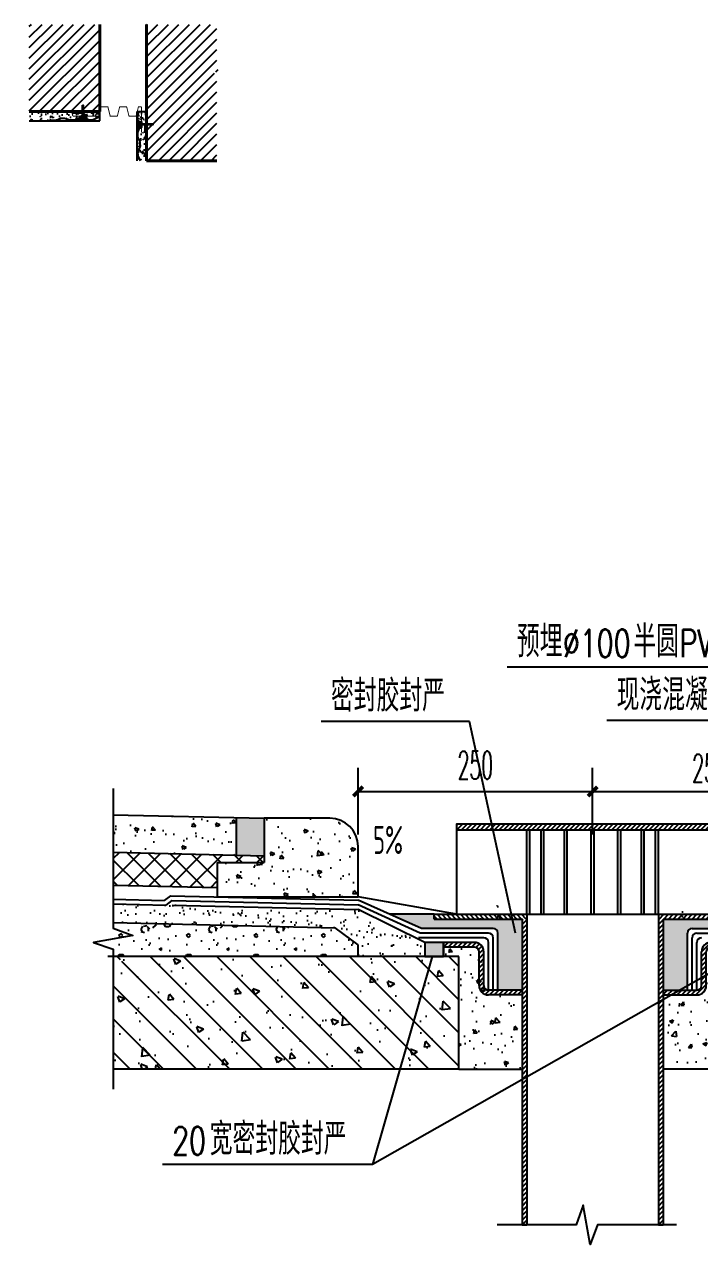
# Model space of a CAD drawing. Extents: x -518115 to 790560, y -210384 to 1628073.
# Drawn here: x 413412 to 414851, y 930992 to 933594 of the extents above; entities that cross this region are included whole.
import ezdxf

# ---------------------------------------------------------------- set-up
doc = ezdxf.new("R2010")
doc.units = 0
doc.header["$LTSCALE"] = 1000
doc.header["$MEASUREMENT"] = 0
for name, color, linetype in [('AD-INDX', 43, 'Continuous'), ('AD-SIGN', 195, 'Continuous'), ('AE-FNSH', 11, 'Continuous'), ('AE-PATN-MATE', 8, 'Continuous'), ('AE-PIPE', 10, 'Continuous'), ('AE-STRU-HACH', 8, 'Continuous'), ('AE-SUFC', 3, 'Continuous'), ('DIM_LEAD', 3, 'Continuous'), ('DIM_SYMB', 3, 'Continuous'), ('PUB_DIM', 3, 'Continuous'), ('PUB_HACTH', 252, 'Continuous'), ('PUB_TEXT', 4, 'Continuous'), ('RCWALL', 71, 'Continuous')]:
    doc.layers.add(name, color=color, linetype=linetype)
doc.layers.add('WALL', color=9, linetype='Continuous', lineweight=40)
doc.styles.add('_TCH_DIM', font='SIMPLEX.shx', dxfattribs={"width": 0.7, "bigfont": 'GBCBIG.shx'})
doc.styles.add('_TCH_DIM_T3', font='SIMPLEX.shx', dxfattribs={"width": 0.494118, "bigfont": 'GBCBIG.shx'})
doc.styles.add('TH-STYLE3', font='tssdeng.shx', dxfattribs={"width": 0.7, "bigfont": 'tssdchn.shx'})
doc.dimstyles.new('_TCH_ARCH&&10', dxfattribs={"dimtxt": 29.75, "dimasz": 10, "dimexe": 25, "dimexo": 30, "dimgap": 10, "dimtad": 1, "dimdec": 0, "dimzin": 0, "dimdsep": 46, "dimtxsty": '_TCH_DIM_T3', "dimblk": 'ARCHTICK', "dimcen": 0.09, "dimclrt": 7, "dimazin": 2, "dimtfac": 1, "dimtdec": 0, "dimtix": 1, "dimtmove": 2, "dimatfit": 3, "dimfxl": 1, "dimtolj": 1, "dimtzin": 0, "dimarcsym": 0})
pattern_1 = [(45, (-167023.3735, -88107.5606), (-2.499999996, 2.499999996), [])]
pattern_2 = [(45, (-1831349.203, 1230836.168), (-11.22532015, 11.22532015), [])]

# ---------------------------------------------------------------- blocks, each defined once
blk = doc.blocks.new('A$C006627A6')
at = {"layer": 'AE-STRU-HACH'}
h = blk.add_hatch(dxfattribs=at)
h.set_pattern_fill('JIS_WOOD', color=256, scale=5, style=0)
h.set_pattern_definition([(45, (-168053.1745, -88221.756), (-2.499999996, 2.499999996), [])])
h.paths.add_polyline_path([(304, 421), (304, 427), (14, 427), (14, 421)])
h = blk.add_hatch(dxfattribs=at)
h.set_pattern_fill('JIS_WOOD', color=256, scale=5, style=0)
h.set_pattern_definition([(135, (167341.373, -88107.5606), (2.499999996, 2.499999996), [])])
h.paths.add_polyline_path([(-10, 331), (89, 331), (89, 326), (-10, 326)])
h = blk.add_hatch(dxfattribs=at)
h.set_pattern_fill('JIS_WOOD', color=256, scale=5, style=0)
h.set_pattern_definition(pattern_1)
h.paths.add_polyline_path([(84, 0), (89, 0), (89, 326), (84, 326)])
h.paths.add_polyline_path([(84, 245), (84, 250), (48, 250, -0.414214), (43, 255), (43, 291, 0.414214), (33, 301), (0, 301), (0, 296), (33, 296, -0.414214), (38, 291), (38, 255, 0.414214), (48, 245)])
h.paths.add_polyline_path([(270, 250), (234, 250), (234, 245), (270, 245, 0.414214), (280, 255), (280, 291, -0.414214), (285, 296), (318, 296), (318, 301), (285, 301, 0.414214), (275, 291), (275, 255, -0.414214)])
h.paths.add_polyline_path([(229, 0), (234, 0), (234, 326), (229, 326)])
h = blk.add_hatch(dxfattribs=at)
h.set_pattern_fill('JIS_WOOD', color=256, scale=5, style=0)
h.set_pattern_definition(pattern_1)
h.paths.add_polyline_path([(328, 331), (229, 331), (229, 326), (328, 326)])
at = {"layer": 'AE-PIPE'}
for p, q in [((14, 421), (14, 331)), ((89, 331), (89, 421)), ((92, 331), (92, 421)), ((104, 331), (104, 421)), ((107, 331), (107, 421)), ((129, 331), (129, 421)), ((132, 331), (132, 421)), ((157.5, 331), (157.5, 421)), ((160.5, 331), (160.5, 421)), ((186, 331), (186, 421)), ((189, 331), (189, 421)), ((211, 331), (211, 421)), ((214, 331), (214, 421)), ((226, 331), (226, 421)), ((229, 331), (229, 421)), ((304, 331), (304, 421)), ((-10, 331), (89, 331)), ((-10, 326), (-10, 331)), ((-10, 326), (84, 326)), ((84, 326), (84, 0)), ((89, 331), (89, 0)), ((89, 331), (229, 331)), ((229, 331), (229, 0)), ((229, 331), (328, 331)), ((234, 326), (234, 0)), ((234, 326), (328, 326)), ((328, 326), (328, 331)), ((0, 301), (0, 296)), ((33, 301), (0, 301)), ((285, 301), (318, 301)), ((318, 301), (318, 296)), ((33, 296), (0, 296)), ((38, 255), (38, 291)), ((43, 255), (43, 291)), ((275, 255), (275, 291)), ((280, 255), (280, 291)), ((285, 296), (318, 296)), ((84, 250), (48, 250)), ((234, 250), (270, 250)), ((84, 245), (48, 245)), ((234, 245), (270, 245)), ((84, 0), (89, 0)), ((229, 0), (234, 0))]:
    blk.add_line(p, q, dxfattribs=at)
blk.add_lwpolyline([(14, 421), (304, 421), (304, 427), (14, 427)], close=True, dxfattribs=at)
for centre, radius, start, end in [((33, 291), 10, 0, 90), ((285, 291), 10, 90, 180), ((33, 291), 5, 0, 90), ((285, 291), 5, 90, 180), ((48, 255), 10, 180, 270), ((48, 255), 5, 180, 270), ((270, 255), 5, 270, 0), ((270, 255), 10, 270, 0)]:
    blk.add_arc(centre, radius, start, end, dxfattribs=at)
blk = doc.blocks.new('_ArchTick')
at = {"color": 0, "linetype": 'ByBlock', "const_width": 0.4}
blk.add_lwpolyline([(-0.5, -0.5), (0.5, 0.5)], dxfattribs=at)
blk = doc.blocks.new('*D230')
at = {"layer": 'Defpoints', "color": 0, "transparency": 16777216}
for p in [(359469.4, 394845), (359219.4, 394769.2), (359469.4, 394769.2)]:
    blk.add_point(p, dxfattribs=at)
at = {"layer": 'PUB_DIM', "color": 0, "lineweight": -2, "transparency": 16777216}
for p, q in [((359219.4, 394799.2), (359219.4, 394870)), ((359469.4, 394799.2), (359469.4, 394870)), ((359219.4, 394845), (359469.4, 394845))]:
    blk.add_line(p, q, dxfattribs=at)
at = {"layer": 'PUB_DIM', "color": 0, "lineweight": -2, "transparency": 16777216, "xscale": 10, "yscale": 10, "zscale": 10, "rotation": 180}
blk.add_blockref('_ArchTick', (359219.4, 394845), dxfattribs=at)
at = {"layer": 'PUB_DIM', "color": 0, "lineweight": -2, "transparency": 16777216, "xscale": 10, "yscale": 10, "zscale": 10}
blk.add_blockref('_ArchTick', (359469.4, 394845), dxfattribs=at)
at = {"layer": 'PUB_DIM', "color": 7, "transparency": 16777216, "insert": (359344.4, 394869.9), "char_height": 29.75, "attachment_point": 5, "style": '_TCH_DIM_T3'}
blk.add_mtext('\\A1;250', dxfattribs=at)
blk = doc.blocks.new('*D231')
at = {"layer": 'Defpoints', "color": 0, "transparency": 16777216}
for p in [(359219.4, 394845), (358969.4, 394769.2), (359219.4, 394769.2)]:
    blk.add_point(p, dxfattribs=at)
at = {"layer": 'PUB_DIM', "color": 0, "lineweight": -2, "transparency": 16777216}
for p, q in [((358969.4, 394799.2), (358969.4, 394870)), ((359219.4, 394799.2), (359219.4, 394870)), ((358969.4, 394845), (359219.4, 394845))]:
    blk.add_line(p, q, dxfattribs=at)
at = {"layer": 'PUB_DIM', "color": 0, "lineweight": -2, "transparency": 16777216, "xscale": 10, "yscale": 10, "zscale": 10, "rotation": 180}
blk.add_blockref('_ArchTick', (358969.4, 394845), dxfattribs=at)
at = {"layer": 'PUB_DIM', "color": 0, "lineweight": -2, "transparency": 16777216, "xscale": 10, "yscale": 10, "zscale": 10}
blk.add_blockref('_ArchTick', (359219.4, 394845), dxfattribs=at)
at = {"layer": 'PUB_DIM', "color": 7, "transparency": 16777216, "insert": (359094.4, 394873), "char_height": 29.75, "attachment_point": 5, "style": '_TCH_DIM_T3'}
blk.add_mtext('\\A1;250', dxfattribs=at)
blk = doc.blocks.new('adfhjjj')
at = {"layer": 'AE-PATN-MATE'}
h = blk.add_hatch(dxfattribs=at)
h.set_pattern_fill('混凝土', color=256, scale=6, style=0)
h.set_pattern_definition([(130, (492718.376, 295086.24), (-43.035611, -3.765128), [4.5, -49.5]), (185, (492718.376, 295086.24), (8.32508, 45.131528), [3.6, -39.6]), (79.5486, (492714.79, 295085.928), (-34.710563, 41.366373), [3.824411, -42.068527]), (133.8158, (492718.376, 295098.24), (-64.034463, -9.931141), [6.75, -74.25]), (83.3644, (492713.04, 295097.414), (-56.079762, 58.447072), [5.736617, -63.10278]), (188.8158, (492718.376, 295098.24), (-56.079717, 58.447116), [5.4, -59.4]), (159, (492712.376, 295095.24), (-35.814423, -24.1571334), [4.5, -49.5]), (214, (492712.376, 295095.24), (-14.59892, 43.509003), [3.6, -39.6]), (108.5486, (492709.39, 295093.23), (-50.413358, 19.35183), [3.824411, -42.068527]), (142.5, (492718.376, 295086.241), (-0.7295913, 19.9736312), [0, -39.12, 0, -40.2, 0, -39.75]), (172.5, (492718.376, 295086.241), (-15.7841722, 23.6647027), [0, -22.92, 0, -38.22, 0, -15.15]), (212.5, (492731.756, 295086.241), (-32.0293462, -1.3532923), [0, -15, 0, -46.8, 0, -62.1]), (222.5, (492737.756, 295086.241), (-34.99117, 6.006299), [0, -19.5, 0, -31.08, 0, -44.1])])
h.paths.add_polyline_path([(358708.5, 394820.2), (358839.4, 394817.1), (358839.4, 394777.1), (358708.5, 394780.2)])
h = blk.add_hatch(dxfattribs=at)
h.set_pattern_fill('混凝土', color=256, scale=6, style=0)
h.set_pattern_definition([(130, (493469.894, 298617.54), (-43.035611, -3.765128), [4.5, -49.5]), (185, (493469.894, 298617.54), (8.32508, 45.131528), [3.6, -39.6]), (79.5486, (493466.307, 298617.225), (-34.710563, 41.366373), [3.824411, -42.068527]), (133.8158, (493469.894, 298629.54), (-64.034463, -9.931141), [6.75, -74.25]), (83.3644, (493464.56, 298628.71), (-56.079762, 58.447072), [5.736617, -63.10278]), (188.8158, (493469.894, 298629.54), (-56.079717, 58.447116), [5.4, -59.4]), (159, (493463.894, 298626.54), (-35.814423, -24.1571334), [4.5, -49.5]), (214, (493463.894, 298626.54), (-14.59892, 43.509003), [3.6, -39.6]), (108.5486, (493460.91, 298624.526), (-50.413358, 19.35183), [3.824411, -42.068527]), (142.5, (493469.894, 298617.539), (-0.7295913, 19.9736312), [0, -39.12, 0, -40.2, 0, -39.75]), (172.5, (493469.894, 298617.539), (-15.7841722, 23.6647027), [0, -22.92, 0, -38.22, 0, -15.15]), (212.5, (493483.274, 298617.539), (-32.0293462, -1.3532923), [0, -15, 0, -46.8, 0, -62.1]), (222.5, (493489.274, 298617.54), (-34.99117, 6.006299), [0, -19.5, 0, -31.08, 0, -44.1])])
edge = h.paths.add_edge_path()
edge.add_line((358819.4, 394769.2), (358869.4, 394769.2))
edge.add_line((358869.4, 394769.2), (358869.4, 394816.4))
edge.add_line((358869.4, 394816.4), (358939.4, 394816.4))
edge.add_arc((358939.4, 394786.4), 30, 360, 450, ccw=False)
edge.add_line((358969.4, 394786.4), (358969.4, 394732.5))
edge.add_line((358969.4, 394732.5), (358819.5, 394732.5))
edge.add_line((358819.5, 394732.5), (358819.4, 394732.5))
edge.add_line((358819.4, 394732.5), (358819.4, 394769.2))
for points in [[(358839.4, 394777.1), (358869.4, 394776.4), (358869.4, 394816.4), (358839.4, 394817.1)], [(359060.4, 394669), (359060.4, 394684), (359040.4, 394684), (359040.4, 394669)]]:
    blk.add_hatch(color=256, dxfattribs=at).paths.add_polyline_path(points)
h = blk.add_hatch(dxfattribs=at)
h.set_pattern_fill('ANSI37', color=256, scale=5, style=0)
h.set_pattern_definition([(135, (526463.156, 304475.397), (11.2253202, 11.2253202), []), (45, (526463.156, 304475.397), (11.2253202, -11.2253202), [])])
h.paths.add_polyline_path([(358708.5, 394745.2), (358708.5, 394780.2), (358869.4, 394776.4), (358869.4, 394769.2), (358819.4, 394769.2), (358819.4, 394742.5)])
h = blk.add_hatch(dxfattribs=at)
h.set_pattern_fill('粉刷', color=256, scale=5, style=0)
h.set_pattern_definition([(142.5, (504766.68, 297412.681), (0.6299336, 19.2682377), [0, -15.2, 0, -17, 0, -16.25]), (172.5, (504766.68, 297412.68), (-17.697767, 28.2214607), [0, -8.2, 0, -13.7, 0, -5.25]), (212.5, (504778.98, 297412.681), (-31.1414186, 0.0565905), [0, -5, 0, -18, 0, -23.5]), (222.5, (504778.98, 297412.68), (-30.061266, 8.7767556), [0, -2.5, 0, -11.8, 0, -13.5])])
h.paths.add_polyline_path([(358708.5, 394705.2), (358708.5, 394725.2), (358969.4, 394719), (359040.4, 394684), (359040.4, 394669), (358969.4, 394669), (358969.4, 394681.5), (358945.1, 394699.5)])
h = blk.add_hatch(dxfattribs=at)
h.set_pattern_fill('混凝土', color=256, scale=6, style=0)
h.set_pattern_definition([(130, (491932.807, 294948.66), (-43.035611, -3.765128), [4.5, -49.5]), (185, (491932.807, 294948.66), (8.32508, 45.131528), [3.6, -39.6]), (79.5486, (491929.22, 294948.345), (-34.710563, 41.366373), [3.824411, -42.068527]), (133.8158, (491932.807, 294960.66), (-64.034463, -9.931141), [6.75, -74.25]), (83.3644, (491927.47, 294959.83), (-56.079762, 58.447072), [5.736617, -63.10278]), (188.8158, (491932.807, 294960.66), (-56.079717, 58.447116), [5.4, -59.4]), (159, (491926.807, 294957.66), (-35.814423, -24.1571334), [4.5, -49.5]), (214, (491926.807, 294957.66), (-14.59892, 43.509003), [3.6, -39.6]), (108.5486, (491923.822, 294955.646), (-50.413358, 19.35183), [3.824411, -42.068527]), (142.5, (491932.807, 294948.659), (-0.7295913, 19.9736312), [0, -39.12, 0, -40.2, 0, -39.75]), (172.5, (491932.807, 294948.66), (-15.7841722, 23.6647027), [0, -22.92, 0, -38.22, 0, -15.15]), (212.5, (491946.187, 294948.659), (-32.0293462, -1.3532923), [0, -15, 0, -46.8, 0, -62.1]), (222.5, (491952.187, 294948.66), (-34.99117, 6.006299), [0, -19.5, 0, -31.08, 0, -44.1])])
h.paths.add_polyline_path([(359134.2, 394709), (359096.5, 394709), (359115.9, 394725.1)])
edge = h.paths.add_edge_path()
edge.add_line((359144.4, 394633), (359144.4, 394549))
edge.add_line((359144.4, 394549), (359076.9, 394549))
edge.add_line((359076.9, 394549), (359076.9, 394669))
edge.add_line((359076.9, 394669), (359060.4, 394669))
edge.add_line((359060.4, 394669), (359060.4, 394679))
edge.add_line((359060.4, 394679), (359066.4, 394684))
edge.add_line((359066.4, 394684), (359093.4, 394684))
edge.add_arc((359093.4, 394674), 10, 360, 450, ccw=False)
edge.add_line((359103.4, 394674), (359103.4, 394638))
edge.add_arc((359108.4, 394638), 5, 540, 630)
edge.add_line((359108.4, 394633), (359144.4, 394633))
h = blk.add_hatch(dxfattribs=at)
h.set_pattern_fill('混凝土', color=256, scale=6, style=0)
h.set_pattern_definition([(50, (226506.048, 294948.66), (43.035611, -3.765128), [4.5, -49.5]), (355, (226506.048, 294948.66), (-8.32508, 45.131528), [3.6, -39.6]), (100.4514, (226509.634, 294948.345), (34.710563, 41.366373), [3.824411, -42.068527]), (46.1842, (226506.05, 294960.66), (64.034463, -9.931141), [6.75, -74.25]), (96.6356, (226511.384, 294959.83), (56.079762, 58.447072), [5.736617, -63.10278]), (351.1842, (226506.05, 294960.66), (56.079717, 58.447116), [5.4, -59.4]), (21, (226512.048, 294957.66), (35.814423, -24.1571334), [4.5, -49.5]), (326, (226512.048, 294957.66), (14.59892, 43.509003), [3.6, -39.6]), (71.4514, (226515.032, 294955.646), (50.413358, 19.35183), [3.824411, -42.068527]), (37.5, (226506.048, 294948.659), (0.7295913, 19.9736312), [0, -39.12, 0, -40.2, 0, -39.75]), (7.5, (226506.048, 294948.66), (15.7841722, 23.6647027), [0, -22.92, 0, -38.22, 0, -15.15]), (327.5, (226492.668, 294948.659), (32.0293462, -1.3532923), [0, -15, 0, -46.8, 0, -62.1]), (317.5, (226486.668, 294948.66), (34.99117, 6.006299), [0, -19.5, 0, -31.08, 0, -44.1])])
h.paths.add_polyline_path([(359304.6, 394709), (359342.3, 394709), (359323, 394725.1)])
edge = h.paths.add_edge_path()
edge.add_line((359294.4, 394633), (359294.4, 394549))
edge.add_line((359294.4, 394549), (359361.9, 394549))
edge.add_line((359361.9, 394549), (359361.9, 394669))
edge.add_line((359361.9, 394669), (359378.4, 394669))
edge.add_line((359378.4, 394669), (359378.4, 394679))
edge.add_line((359378.4, 394679), (359372.4, 394684))
edge.add_line((359372.4, 394684), (359345.4, 394684))
edge.add_arc((359345.4, 394674), 10, 90, 180)
edge.add_line((359335.4, 394674), (359335.4, 394638))
edge.add_arc((359330.4, 394638), 5, -90, 0, ccw=False)
edge.add_line((359330.4, 394633), (359294.4, 394633))
h = blk.add_hatch(color=256, dxfattribs=at)
edge = h.paths.add_edge_path()
edge.add_line((359144.4, 394709), (359050.4, 394709))
edge.add_line((359050.4, 394709), (359050.4, 394714))
edge.add_line((359050.4, 394714), (359003.2, 394714))
edge.add_line((359003.2, 394714), (359037, 394699))
edge.add_line((359037, 394699), (359113.4, 394699))
edge.add_arc((359113.4, 394694), 5, 0, 90, ccw=False)
edge.add_line((359118.4, 394694), (359118.4, 394633))
edge.add_line((359118.4, 394633), (359144.4, 394633))
edge.add_line((359144.4, 394633), (359144.4, 394709))
h = blk.add_hatch(color=256, dxfattribs=at)
edge = h.paths.add_edge_path()
edge.add_line((359294.4, 394709), (359388.4, 394709))
edge.add_line((359388.4, 394709), (359388.4, 394714))
edge.add_line((359388.4, 394714), (359435.7, 394714))
edge.add_line((359435.7, 394714), (359401.8, 394699))
edge.add_line((359401.8, 394699), (359325.4, 394699))
edge.add_arc((359325.4, 394694), 5, 90, 180)
edge.add_line((359320.4, 394694), (359320.4, 394633))
edge.add_line((359320.4, 394633), (359294.4, 394633))
edge.add_line((359294.4, 394633), (359294.4, 394709))
h = blk.add_hatch(dxfattribs=at)
h.set_pattern_fill('加气混凝土', color=256, scale=6, style=0)
h.set_pattern_definition([(180, (504464.734, 296343.21), (-36, 72), [0, -72]), (180, (504506.854, 296333.49), (-36, 72), [0, -72]), (180, (504483.454, 296332.77), (-36, 72), [0, -72]), (180, (504457.894, 296354.01), (-36, 72), [0, -72]), (180, (504487.774, 296329.17), (-36, 72), [0, -72]), (180, (504450.694, 296399.37), (-36, 72), [0, -72]), (180, (504472.654, 296393.61), (-36, 72), [0, -72]), (180, (504461.134, 296384.61), (-36, 72), [0, -72]), (180, (504519.814, 296383.17), (-36, 72), [0, -72]), (180, (504484.534, 296379.93), (-36, 72), [0, -72]), (180, (504498.214, 296361.57), (-36, 72), [0, -72]), (180, (504497.494, 296334.57), (-36, 72), [0, -72]), (180, (504470.494, 296331.69), (-36, 72), [0, -72]), (180, (504450.694, 296363.37), (-36, 72), [0, -72]), (180, (504518.014, 296352.21), (-36, 72), [0, -72]), (180, (504511.894, 296364.45), (-36, 72), [0, -72]), (180, (504483.814, 296359.41), (-36, 72), [0, -72]), (180, (504493.894, 296348.97), (-36, 72), [0, -72]), (180, (504499.654, 296372.73), (-36, 72), [0, -72]), (180, (504490.654, 296399.73), (-36, 72), [0, -72]), (180, (504515.134, 296337.09), (-36, 72), [0, -72]), (180, (504475.534, 296384.97), (-36, 72), [0, -72]), (180, (504509.014, 296386.05), (-36, 72), [0, -72]), (180, (504514.774, 296395.41), (-36, 72), [0, -72]), (49.398706, (504455.1167, 296376.8253), (179.99999801, 216.000000944), [3.160986, -1324.45332]), (161.565051, (504460.26, 296378.197), (-179.9999993, 71.9999995), [3.25263, -452.115348]), (90, (504460.26, 296375.11), (-36, 72), [3.085714, -140.914278]), (18.434949, (504457.174, 296374.082), (180.0000009, 71.9999946), [3.25263, -452.115348]), (126.869898, (504457.174, 296374.082), (-36.0000001, 72), [3.428572, -356.57142]), (45, (504454.43, 296337.397), (36.0000044, 71.999995), [2.90924, -200.737512]), (135, (504458.545, 296337.397), (-35.9999998, 71.9999997), [2.90924, -200.737512]), (45, (504456.488, 296335.34), (36.0000044, 71.999995), [2.90924, -200.737512]), (135, (504456.488, 296335.34), (-35.9999998, 71.9999997), [2.90924, -200.737512]), (63.43495, (504489.06, 296385.74), (6e-06, 143.999996), [3.83326, -76.66518]), (7e-15, (504490.774, 296389.17), (36, 72), [4.114286, -67.88571]), (116.56505, (504496.6, 296385.74), (-3e-07, 144), [3.83326, -76.66518]), (63.43495, (504494.89, 296382.31), (6e-06, 143.999996), [3.83326, -76.66518]), (180, (504494.89, 296382.31), (-36, 72), [4.114286, -67.88571]), (116.56505, (504490.774, 296382.31), (-3e-07, 144), [3.83326, -76.66518]), (72.897272, (504461.9738, 296361.3968), (107.99999587, 360.00000058), [4.663362, -1953.9483]), (36.027374, (504463.3453, 296365.854), (683.99999133, 503.99999943), [4.663362, -974.6424]), (7e-15, (504467.12, 296368.6), (36, 72), [4.457143, -67.542852]), (143.9726267, (504475.3453, 296365.854), (-683.99999495, 503.99999457), [4.663362, -974.6424]), (108.434949, (504476.717, 296361.74), (-108.00000055, 359.9999994), [4.336838, -451.031136]), (72.897272, (504475.3453, 296357.2825), (107.99999587, 360.00000058), [4.663362, -1953.9483]), (36.027374, (504471.574, 296354.5396), (683.99999133, 503.99999943), [4.663362, -974.6424]), (180, (504471.574, 296354.54), (-36, 72), [4.457143, -67.542852]), (143.9726267, (504467.1167, 296354.5396), (-683.99999495, 503.99999457), [4.663362, -974.6424]), (108.434949, (504463.345, 296357.282), (-108.00000055, 359.9999994), [4.336838, -451.031136]), (29.744882, (504461.288, 296394.997), (108.00000026, 71.9999991), [2.764202, -577.718352]), (90, (504463.688, 296393.625), (-36, 72), [2.742857, -141.25713]), (150.2551187, (504463.688, 296393.625), (-108.00000006, 71.99999966), [2.764202, -577.718352]), (63.43495, (504478.09, 296343.91), (6e-06, 143.999996), [3.83326, -76.66518]), (11.309933, (504479.8024, 296347.3396), (324.00000024, 71.9999982), [3.49647, -730.76226]), (138.814075, (504485.974, 296345.6254), (-899.99999455, 791.999993075), [3.64462, -1527.09624]), (90, (504485.974, 296342.197), (-36, 72), [3.428572, -140.57142]), (41.185926, (504483.231, 296339.7968), (899.999984, 792.000005044), [3.64462, -1527.09624]), (163.3007558, (504483.231, 296339.7968), (-1187.99999106, 359.99999623), [3.579534, -1499.8245]), (119.054604, (504479.8024, 296340.8253), (-35.999999904, 71.99999936), [3.52993, -1479.04074]), (70.016894, (504508.2596, 296374.0825), (180.00000068, 503.999998666), [4.01304, -1681.4637]), (24.443955, (504509.631, 296377.854), (468.000001784, 215.99999551), [4.142758, -1735.81578]), (155.5560453, (504517.1738, 296377.854), (-468.000000233, 215.99999896), [4.142758, -1735.81578]), (109.9831066, (504518.5453, 296374.0825), (-180.00000054, 503.99999875), [4.01304, -1681.4637]), (70.016894, (504517.1738, 296370.311), (180.00000068, 503.999998666), [4.01304, -1681.4637]), (19.983107, (504513.4024, 296368.9396), (180.0000001, 71.99999672), [4.01304, -838.7253]), (160.0168935, (504513.4024, 296368.9396), (-179.99999901, 71.99999989), [4.01304, -838.7253]), (109.9831066, (504509.631, 296370.311), (-180.00000054, 503.99999875), [4.01304, -1681.4637]), (57.994617, (504481.517, 296367.568), (36.00000483, 71.99999632), [3.234508, -676.01208]), (161.565051, (504486.317, 296369.282), (-179.9999993, 71.9999995), [3.25263, -452.115348]), (90, (504486.317, 296366.197), (-36, 72), [3.085714, -140.914278]), (18.434949, (504483.231, 296365.168), (180.0000009, 71.9999946), [3.25263, -452.115348]), (125.5376778, (504483.231, 296365.168), (-251.99999963, 359.99999946), [2.949368, -1235.78538]), (63.43495, (504502.43, 296350.08), (6e-06, 143.999996), [3.83326, -76.66518]), (7e-15, (504504.145, 296353.51), (36, 72), [3.771428, -68.228568]), (120.9637566, (504509.974, 296350.0825), (-36.00000012, 71.99999965), [3.998367, -835.65864]), (59.036244, (504507.917, 296346.654), (36.00000492, 71.9999967), [3.998367, -835.65864]), (180, (504507.92, 296346.654), (-36, 72), [3.771428, -68.228568]), (116.56505, (504504.145, 296346.654), (-3e-07, 144), [3.83326, -76.66518])])
h.paths.add_polyline_path([(358702.8, 394669), (358696.4, 394670.7), (358708.5, 394672.1), (358708.5, 394705.2), (358945.1, 394699.5), (358969.4, 394681.5), (358969.4, 394669)])
at = {"layer": 'AE-STRU-HACH'}
h = blk.add_hatch(dxfattribs=at)
h.set_pattern_fill('钢筋混凝土', color=256, scale=10, style=0)
h.set_pattern_definition([(135, (509589.153, 296202.205), (17.6776695, 17.6776695), []), (130, (509589.15, 296202.205), (-71.726018, -6.275213), [7.5, -82.5]), (185, (509589.15, 296202.205), (13.875133, 75.219213), [6, -66]), (79.5486, (509583.175, 296201.68), (-57.850938, 68.943954), [6.37402, -70.11421]), (133.8158, (509589.15, 296222.205), (-106.724105, -16.5519), [11.25, -123.75]), (83.3644, (509580.26, 296220.83), (-93.46627, 97.41179), [9.56103, -105.1713]), (188.8158, (509589.15, 296222.2), (-93.466195, 97.41186), [9, -99]), (159, (509579.15, 296217.205), (-59.690705, -40.26189), [7.5, -82.5]), (214, (509579.15, 296217.205), (-24.331533, 72.515005), [6, -66]), (108.5486, (509574.18, 296213.85), (-84.022263, 32.25305), [6.37402, -70.11421]), (142.5, (509589.153, 296202.205), (-1.2159855, 33.2893854), [0, -65.2, 0, -67, 0, -66.25]), (172.5, (509589.153, 296202.205), (-26.306954, 39.441171), [0, -38.2, 0, -63.7, 0, -25.25]), (212.5, (509611.453, 296202.205), (-53.3822436, -2.255487), [0, -25, 0, -78, 0, -103.5]), (222.5, (509621.453, 296202.205), (-58.318617, 10.010498), [0, -32.5, 0, -51.8, 0, -73.5])])
h.paths.add_polyline_path([(358720.6, 394664.2), (358702.8, 394669), (359076.9, 394669), (359076.9, 394549), (358708.5, 394549), (358708.5, 394662.8)])
at = {"layer": 'AD-SIGN'}
blk.add_lwpolyline([(359068.5, 394743.4, 0, 10, 0), (359028.7, 394749.3, 0, 0, 0), (358980.1, 394756.5, 0, 0, 0)], format="xyseb", dxfattribs=at)
at = {"layer": 'AE-FNSH'}
blk.add_line((358708.5, 394820.2), (358869.4, 394816.4), dxfattribs=at)
at = {"layer": 'AE-SUFC'}
for p, q in [((358839.4, 394817.1), (358839.4, 394777.1)), ((358708.5, 394780.2), (358869.4, 394776.4)), ((358708.5, 394745.2), (358819.4, 394742.5)), ((358708.5, 394730.2), (358762.9, 394728.9)), ((358708.5, 394725.2), (358764.5, 394723.8)), ((358769.4, 394733.7), (358762.9, 394728.9)), ((358771, 394728.7), (358764.5, 394723.8)), ((358769.4, 394733.7), (358969.4, 394729)), ((358771, 394728.7), (358969.4, 394724)), ((359074.4, 394714), (358969.4, 394732.5)), ((359037, 394699), (358969.4, 394729)), ((359035.4, 394694), (358969.4, 394724)), ((358771.1, 394723.7), (358969.4, 394719)), ((359040.4, 394684), (358969.4, 394719)), ((359050.4, 394714), (359003.2, 394714)), ((358708.5, 394705.2), (358945.1, 394699.5)), ((358969.4, 394681.5), (358945.1, 394699.5)), ((359113.4, 394699), (359037, 394699)), ((359325.4, 394699), (359401.8, 394699)), ((359103.4, 394689), (359033.7, 394689)), ((359108.4, 394694), (359035.4, 394694)), ((359113.4, 394633), (359113.4, 394689)), ((359118.4, 394633), (359118.4, 394694)), ((359320.4, 394633), (359320.4, 394694)), ((359325.4, 394633), (359325.4, 394689)), ((359330.4, 394694), (359403.5, 394694)), ((358969.4, 394669), (358969.4, 394681.5)), ((359040.4, 394684), (359040.4, 394669)), ((359060.4, 394679), (359060.4, 394669)), ((359108.4, 394633), (359108.4, 394684)), ((359330.4, 394633), (359330.4, 394684)), ((359076.9, 394549), (359144.4, 394549)), ((359361.9, 394549), (359294.4, 394549))]:
    blk.add_line(p, q, dxfattribs=at)
blk.add_lwpolyline([(359060.4, 394684), (359040.4, 394684), (359040.4, 394669), (359060.4, 394669)], close=True, dxfattribs=at)
for centre, start, end in [((359113.4, 394694), 0, 90), ((359325.4, 394694), 90, 180), ((359103.4, 394684), 0, 90), ((359108.4, 394689), 0, 90), ((359330.4, 394689), 90, 180), ((359335.4, 394684), 90, 180)]:
    blk.add_arc(centre, 5, start, end, dxfattribs=at)
at = {"layer": 'DIM_LEAD'}
for p, q in [((359484.8, 394977.5), (359128.2, 394977.5)), ((359088.3, 394919.6), (358930, 394919.6)), ((359137.2, 394694), (359088.3, 394919.6)), ((359419.9, 394920.6), (359234.4, 394920.6)), ((359378.4, 394670.6), (358984.9, 394447.2)), ((359048.4, 394669), (358984.9, 394447.2)), ((358984.9, 394447.2), (358760.8, 394447.2))]:
    blk.add_line(p, q, dxfattribs=at)
at = {"layer": 'DIM_SYMB'}
for points in [[(358708.5, 394848.2), (358708.5, 394699.2), (358729.5, 394691.5), (358687.5, 394684.1), (358708.5, 394676.7), (358708.5, 394527.6)], [(359308.6, 394383), (359224.4, 394383), (359216.8, 394362), (359209.4, 394404), (359201.9, 394383), (359117.7, 394383)]]:
    blk.add_lwpolyline(points, dxfattribs=at)
at = {"layer": 'RCWALL'}
for p, q in [((358869.4, 394816.4), (358869.4, 394769.2)), ((358939.4, 394816.4), (358869.4, 394816.4)), ((358969.4, 394732.5), (358969.4, 394786.4)), ((358819.4, 394769.2), (358819.4, 394732.5)), ((358819.4, 394769.2), (358869.4, 394769.2)), ((358819.4, 394732.5), (358969.4, 394732.5)), ((358860.4, 394732.5), (358860.5, 394732.5)), ((359076.9, 394669), (358702.8, 394669)), ((359076.9, 394549), (359076.9, 394669)), ((359076.9, 394549), (358708.5, 394549))]:
    blk.add_line(p, q, dxfattribs=at)
blk.add_arc((358939.4, 394786.4), 30, 0, 90, dxfattribs=at)
at = {"layer": 'AE-PIPE'}
blk.add_blockref('A$C006627A6', (359060.4, 394383), dxfattribs=at)
at = {"layer": 'AD-INDX', "style": 'TH-STYLE3', "width": 0.6}
blk.add_text('5%%%', height=30, dxfattribs=at).set_placement((358985.6, 394778.3))
at = {"layer": 'PUB_TEXT', "style": '_TCH_DIM'}
for s, p in [('预埋', (359138.7, 394988)), ('半圆', (359262.8, 394988)), ('密封胶封严', (358940.5, 394930.1)), ('现浇混凝土堵头', (359244.9, 394931.1)), ('宽密封胶封严', (358811.3, 394457.7))]:
    blk.add_text(s, height=33.76, dxfattribs=at).set_placement(p)
at = {"layer": 'PUB_TEXT', "style": '_TCH_DIM', "width": 0.705882}
for s, p in [('%%c100', (359187.8, 394988)), ('PVC', (359312, 394988)), ('20', (358771.3, 394457.7))]:
    blk.add_text(s, height=29.75, dxfattribs=at).set_placement(p)
at = {"layer": 'PUB_DIM'}
dim = blk.add_linear_dim(base=(359219.4, 394845), p1=(358969.4, 394769.2), p2=(359219.4, 394769.2), angle=0, dimstyle='_TCH_ARCH&&10', dxfattribs=at)
dim.commit()
dim.dimension.update_dxf_attribs({"geometry": '*D231', "text_midpoint": (359094.4, 394873), "dimtype": 129})
dim = blk.add_aligned_dim(p1=(359219.4, 394769.2), p2=(359469.4, 394769.2), distance=75.8, dimstyle='_TCH_ARCH&&10', dxfattribs=at)
dim.commit()
dim.dimension.update_dxf_attribs({"geometry": '*D230', "text_midpoint": (359344.4, 394869.9)})

msp = doc.modelspace()

# ---------------------------------------------------------------- hatches: boundary and pattern name
at = {"layer": 'PUB_HACTH', "ltscale": 0.8}
h = msp.add_hatch(dxfattribs=at)
h.set_pattern_fill('ANSI31', color=256, scale=10)
h.set_pattern_definition(pattern_2)
h.paths.add_polyline_path([(413572.2, 933593.6), (413422.2, 933593.6), (413422.2, 933471.8), (413432.7, 933468.1), (413411.7, 933464.4), (413422.2, 933460.6), (413422.2, 933407.7), (413572.2, 933407.7)])
h = msp.add_hatch(dxfattribs=at)
h.set_pattern_fill('ANSI31', color=256, scale=10)
h.set_pattern_definition(pattern_2)
h.paths.add_polyline_path([(413822.2, 933593.6), (413672.2, 933593.6), (413672.2, 933302.7), (413822.2, 933302.7), (413822.2, 933487.5), (413811.7, 933491.3), (413832.7, 933495), (413822.2, 933498.8)])
h = msp.add_hatch(dxfattribs=at)
h.set_pattern_fill('AR-CONC', color=256, scale=15)
h.set_pattern_definition([(50, (-1831349.203, 1231678.56), (27.32770035, -2.39086283), [2.8575, -31.4325]), (355, (-1831349.203, 1231678.56), (-5.2864239, 28.65849643), [2.286, -25.146]), (100.451, (-1831346.925, 1231678.36), (22.04137525, 26.26750317), [2.4285, -26.7135]), (46.1842, (-1831349.203, 1231686.18), (40.66185613, -6.3063492), [4.28625, -47.14875]), (96.6356, (-1831345.814, 1231685.654), (35.6106352, 37.1138334), [3.64275, -40.07025]), (351.184, (-1831349.203, 1231686.18), (35.6106909, 37.1137677), [3.429, -37.719]), (21, (-1831345.393, 1231684.275), (22.74223198, -15.33982778), [2.8575, -31.4325]), (326, (-1831345.393, 1231684.275), (9.27030425, 27.62819492), [2.286, -25.146]), (71.4514, (-1831343.498, 1231682.996), (32.01247362, 12.28842866), [2.4285, -26.7135]), (37.5, (-1831349.203, 1231678.56), (0.463290488, 12.68325583), [0, -24.8412, 0, -25.527, 0, -25.24125]), (7.5, (-1831349.203, 1231678.56), (10.02294938, 15.02708622), [0, -14.5542, 0, -24.2697, 0, -9.62025]), (327.5, (-1831357.699, 1231678.56), (20.338589275, -0.8593116), [0, -9.525, 0, -29.718, 0, -39.4335]), (317.5, (-1831361.509, 1231678.56), (22.21937721, 3.81397365), [0, -12.3825, 0, -19.7358, 0, -28.0035])])
h.paths.add_polyline_path([(413530.7, 933397.7), (413536.3, 933397.7), (413536.3, 933407.7), (413422.2, 933407.7), (413422.2, 933387.7), (413572.2, 933387.7), (413572.2, 933407.7), (413569.7, 933397.7), (413543.7, 933397.7), (413543.7, 933396.2), (413541, 933396.2), (413540.6, 933395), (413539.6, 933394), (413538, 933393.5), (413538, 933394.8), (413536.6, 933394.8), (413536.6, 933393.5), (413535, 933394), (413534, 933395), (413533.6, 933396.2), (413530.7, 933396.2)])
h.paths.add_polyline_path([(413572.2, 933407.7), (413538.2, 933407.7), (413538.2, 933397.7), (413543.7, 933397.7), (413569.7, 933397.7)], flags=17)
h = msp.add_hatch(dxfattribs=at)
h.set_pattern_fill('AR-CONC', color=256, scale=15)
h.set_pattern_definition([(50, (-1804413.15, 1272415.872), (27.32770035, -2.39086283), [2.8575, -31.4325]), (355, (-1804413.15, 1272415.872), (-5.2864239, 28.65849643), [2.286, -25.146]), (100.451, (-1804410.874, 1272415.673), (22.04137525, 26.26750317), [2.4285, -26.7135]), (46.1842, (-1804413.15, 1272423.492), (40.66185613, -6.3063492), [4.28625, -47.14875]), (96.6356, (-1804409.762, 1272422.966), (35.6106352, 37.1138334), [3.64275, -40.07025]), (351.184, (-1804413.15, 1272423.49), (35.6106909, 37.1137677), [3.429, -37.719]), (21, (-1804409.34, 1272421.587), (22.74223198, -15.33982778), [2.8575, -31.4325]), (326, (-1804409.34, 1272421.587), (9.27030425, 27.62819492), [2.286, -25.146]), (71.4514, (-1804407.446, 1272420.308), (32.0124736, 12.28842866), [2.4285, -26.7135]), (37.5, (-1804413.151, 1272415.872), (0.463290488, 12.68325583), [0, -24.8412, 0, -25.527, 0, -25.24125]), (7.5, (-1804413.151, 1272415.872), (10.02294938, 15.02708622), [0, -14.5542, 0, -24.2697, 0, -9.62025]), (327.5, (-1804421.647, 1272415.872), (20.338589275, -0.8593116), [0, -9.525, 0, -29.718, 0, -39.4335]), (317.5, (-1804425.457, 1272415.872), (22.21937721, 3.81397365), [0, -12.3825, 0, -19.7358, 0, -28.0035])])
h.paths.add_polyline_path([(413652.2, 933302.7), (413672.2, 933302.7), (413672.2, 933407.7), (413652.2, 933407.7)])

# ---------------------------------------------------------------- linework, layer by layer
for p, q in [((413572.2, 933387.7), (413572.2, 933407.7)), ((413652.2, 933407.7), (413672.2, 933407.7)), ((413652.2, 933302.7), (413652.2, 933407.7)), ((413672.2, 933387.7), (413672.2, 933407.7)), ((413422.2, 933387.7), (413572.2, 933387.7))]:
    msp.add_line(p, q, dxfattribs=at)
at = {"layer": 'PUB_HACTH', "ltscale": 0.8, "const_width": 2}
for points in [[(413661.5, 933417.7), (413654.7, 933417.7), (413649.7, 933397.7), (413634.7, 933397.7), (413629.7, 933417.7), (413614.7, 933417.7), (413609.7, 933397.7), (413594.7, 933397.7), (413594.7, 933397.7), (413589.7, 933417.7), (413589.7, 933417.7), (413574.7, 933417.7), (413569.7, 933397.7), (413516.5, 933397.7), (413514.4, 933399.4), (413514.4, 933401.8), (413515.1, 933403.7), (413529.3, 933403.7)], [(413661.5, 933417.7), (413661.5, 933364.4), (413663.2, 933362.3), (413665.7, 933362.3), (413667.5, 933363), (413667.5, 933377.2)]]:
    msp.add_lwpolyline(points, dxfattribs=at)
at = {"layer": 'PUB_HACTH', "ltscale": 0.8}
for points in [[(413535.3, 933421.4), (413537.2, 933421.4), (413537.2, 933392.6), (413535.3, 933392.6)], [(413529.8, 933392.6), (413542.8, 933392.6), (413542.8, 933391.2), (413529.8, 933391.2)], [(413530, 933397.7), (413543.2, 933397.7), (413543.2, 933396), (413530, 933396)], [(413656.4, 933387), (413656.4, 933374.1), (413655, 933374.1), (413655, 933387)], [(413685.2, 933381.5), (413685.2, 933379.6), (413656.4, 933379.6), (413656.4, 933381.5)], [(413661.5, 933386.8), (413661.5, 933373.7), (413659.8, 933373.7), (413659.8, 933386.8)]]:
    msp.add_lwpolyline(points, close=True, dxfattribs=at)
for points in [[(413659.2, 933302.7), (413653.7, 933314.5), (413654.2, 933323.1), (413658.1, 933332.4), (413658.3, 933336.2), (413658.3, 933342.9), (413654, 933352), (413653.5, 933353.8), (413653.5, 933363.2), (413655.7, 933368.9), (413657.4, 933373.7), (413657.4, 933382.8), (413655.4, 933386.4), (413653.8, 933391), (413653, 933396.2), (413653.3, 933400.8), (413654.7, 933406)], [(413572.2, 933396.6), (413556.7, 933389.4), (413548.1, 933389.9), (413538.7, 933393.8), (413535, 933394), (413528.3, 933394), (413519.2, 933389.7), (413517.3, 933389.2), (413508, 933389.2), (413502.3, 933391.4), (413497.5, 933393.1), (413488.3, 933393.1), (413484.8, 933391.1), (413480.2, 933389.5), (413475, 933388.7), (413470.4, 933389), (413465.2, 933390.3)], [(413532.7, 933391.2), (413533.1, 933389.9), (413534, 933389), (413535.7, 933388.4), (413535.7, 933389.7), (413537, 933389.7)], [(413540, 933391.2), (413539.6, 933389.9), (413538.7, 933389), (413537, 933388.4), (413537, 933389.7), (413535.7, 933389.7)], [(413655, 933384.2), (413653.7, 933383.8), (413652.8, 933382.8), (413652.2, 933381.2), (413653.5, 933381.2), (413653.5, 933379.8)], [(413655, 933376.8), (413653.7, 933377.2), (413652.8, 933378.2), (413652.2, 933379.8), (413653.5, 933379.8), (413653.5, 933381.2)]]:
    msp.add_lwpolyline(points, dxfattribs=at)
at = {"layer": 'WALL', "color": 2, "ltscale": 0.8}
for p, q in [((413572.2, 933407.7), (413572.2, 933593.6)), ((413672.2, 933593.6), (413672.2, 933302.7)), ((413422.2, 933407.7), (413572.2, 933407.7)), ((413672.2, 933302.7), (413822.2, 933302.7))]:
    msp.add_line(p, q, dxfattribs=at)

# ---------------------------------------------------------------- block references
at = {"xscale": 2, "yscale": 2, "zscale": 2}
msp.add_blockref('adfhjjj', (-303815.9, 142268.4), dxfattribs=at)

doc.saveas('drawing.dxf')
